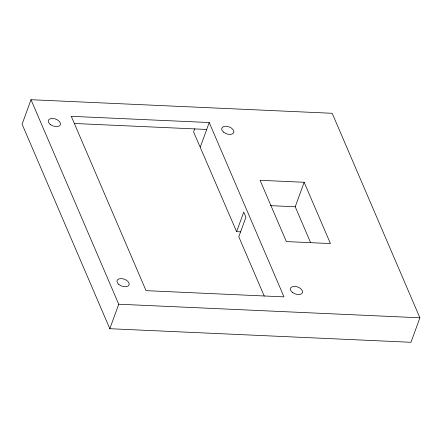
<?xml version="1.0" encoding="UTF-8"?>
<svg xmlns="http://www.w3.org/2000/svg" width="442" height="442" viewBox="0 0 442 442"><rect width="100%" height="100%" fill="white"/><g stroke="black" fill="none" stroke-linecap="round" stroke-linejoin="round"><path stroke-width="0.66" d="M31.012 99.715L22.1 124.208L109.82 328.71L410.988 342.285L419.9 317.792L332.18 113.29L31.012 99.715L118.732 304.218L109.82 328.71M194.74 128.799L193.596 131.937L236.614 231.669L240.708 231.857M200.309 147.031L209.221 122.539L71.272 116.323L146.053 290.659L284.002 296.875L209.221 122.539M236.614 231.669L243.746 212.077L245.94 217.193L238.807 236.785L264.261 296.118M310.676 242.785L295.228 206.768L304.146 182.275L260.067 180.292L286.361 241.581L330.434 243.57L304.146 182.275M74.278 123.484L206.707 129.451M270.438 205.646L295.228 206.768M118.732 304.218L419.9 317.792M118.859 284.482A6.387 3.691 20 0 0 129.036 284.941A6.387 3.691 20 0 0 121.318 278.576A6.387 3.691 20 0 0 118.859 284.482M50.167 124.335A6.387 3.691 20 0 0 60.344 124.793A6.387 3.691 20 0 0 52.626 118.428A6.387 3.691 20 0 0 50.167 124.335M223.58 132.152A6.387 3.691 20 0 0 233.763 132.611A6.387 3.691 20 0 0 226.039 126.246A6.387 3.691 20 0 0 223.58 132.152M292.272 292.295A6.387 3.691 20 0 0 302.455 292.753A6.387 3.691 20 0 0 294.731 286.388A6.387 3.691 20 0 0 292.272 292.295"/></g></svg>
